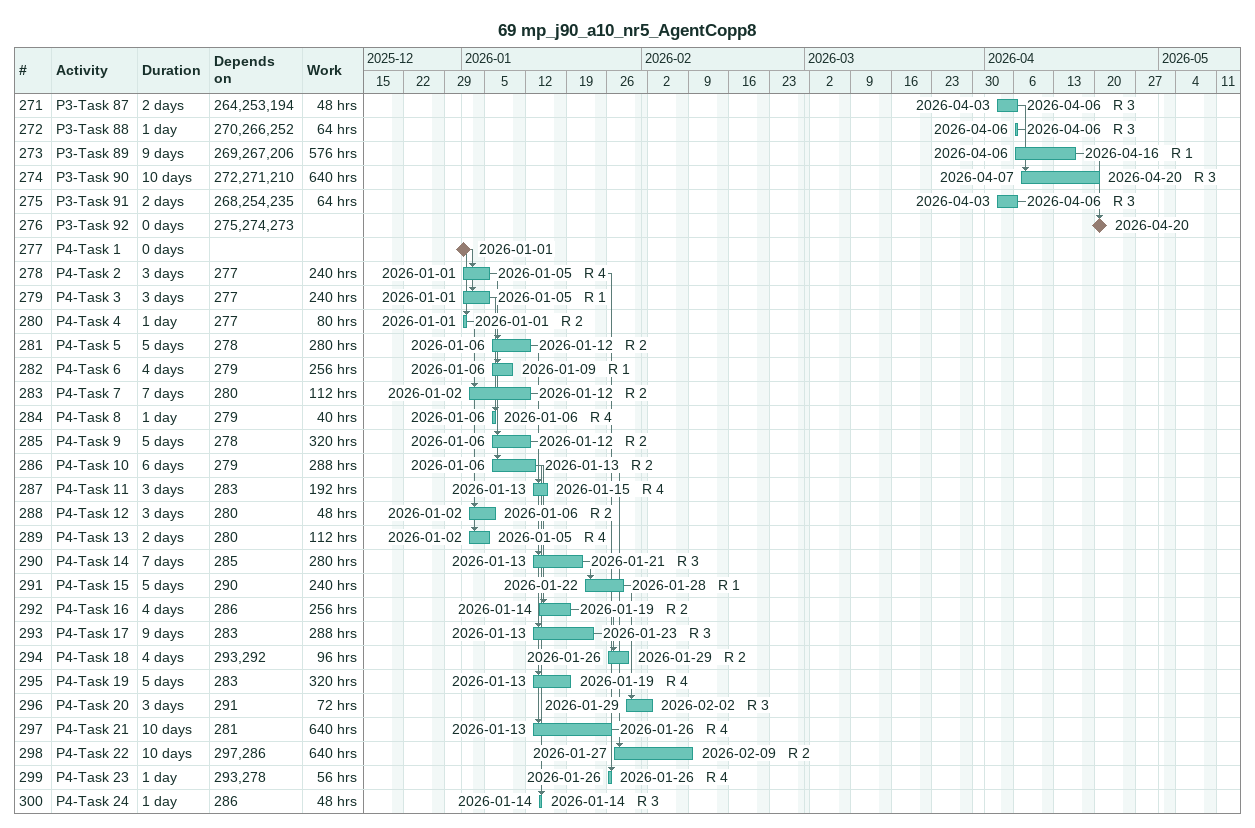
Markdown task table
69 mp_j90_a10_nr5_AgentCopp8

| ID | Task | Duration | Start | Finish | Predecessors | Resources | Work (h) |
|---|---|---|---|---|---|---|---|
| 271 | P3-Task 87 | 2d | 2026-04-03 | 2026-04-06 | 264, 253, 194 | R 3 | 48 |
| 272 | P3-Task 88 | 1d | 2026-04-06 | 2026-04-06 | 270, 266, 252 | R 3 | 64 |
| 273 | P3-Task 89 | 9d | 2026-04-06 | 2026-04-16 | 269, 267, 206 | R 1 | 576 |
| 274 | P3-Task 90 | 10d | 2026-04-07 | 2026-04-20 | 272, 271, 210 | R 3 | 640 |
| 275 | P3-Task 91 | 2d | 2026-04-03 | 2026-04-06 | 268, 254, 235 | R 3 | 64 |
| 276 | P3-Task 92 | 0d | 2026-04-20 | 2026-04-20 | 275, 274, 273 |  |  |
| 277 | P4-Task 1 | 0d | 2026-01-01 | 2026-01-01 |  |  |  |
| 278 | P4-Task 2 | 3d | 2026-01-01 | 2026-01-05 | 277 | R 4 | 240 |
| 279 | P4-Task 3 | 3d | 2026-01-01 | 2026-01-05 | 277 | R 1 | 240 |
| 280 | P4-Task 4 | 1d | 2026-01-01 | 2026-01-01 | 277 | R 2 | 80 |
| 281 | P4-Task 5 | 5d | 2026-01-06 | 2026-01-12 | 278 | R 2 | 280 |
| 282 | P4-Task 6 | 4d | 2026-01-06 | 2026-01-09 | 279 | R 1 | 256 |
| 283 | P4-Task 7 | 7d | 2026-01-02 | 2026-01-12 | 280 | R 2 | 112 |
| 284 | P4-Task 8 | 1d | 2026-01-06 | 2026-01-06 | 279 | R 4 | 40 |
| 285 | P4-Task 9 | 5d | 2026-01-06 | 2026-01-12 | 278 | R 2 | 320 |
| 286 | P4-Task 10 | 6d | 2026-01-06 | 2026-01-13 | 279 | R 2 | 288 |
| 287 | P4-Task 11 | 3d | 2026-01-13 | 2026-01-15 | 283 | R 4 | 192 |
| 288 | P4-Task 12 | 3d | 2026-01-02 | 2026-01-06 | 280 | R 2 | 48 |
| 289 | P4-Task 13 | 2d | 2026-01-02 | 2026-01-05 | 280 | R 4 | 112 |
| 290 | P4-Task 14 | 7d | 2026-01-13 | 2026-01-21 | 285 | R 3 | 280 |
| 291 | P4-Task 15 | 5d | 2026-01-22 | 2026-01-28 | 290 | R 1 | 240 |
| 292 | P4-Task 16 | 4d | 2026-01-14 | 2026-01-19 | 286 | R 2 | 256 |
| 293 | P4-Task 17 | 9d | 2026-01-13 | 2026-01-23 | 283 | R 3 | 288 |
| 294 | P4-Task 18 | 4d | 2026-01-26 | 2026-01-29 | 293, 292 | R 2 | 96 |
| 295 | P4-Task 19 | 5d | 2026-01-13 | 2026-01-19 | 283 | R 4 | 320 |
| 296 | P4-Task 20 | 3d | 2026-01-29 | 2026-02-02 | 291 | R 3 | 72 |
| 297 | P4-Task 21 | 10d | 2026-01-13 | 2026-01-26 | 281 | R 4 | 640 |
| 298 | P4-Task 22 | 10d | 2026-01-27 | 2026-02-09 | 297, 286 | R 2 | 640 |
| 299 | P4-Task 23 | 1d | 2026-01-26 | 2026-01-26 | 293, 278 | R 4 | 56 |
| 300 | P4-Task 24 | 1d | 2026-01-14 | 2026-01-14 | 286 | R 3 | 48 |
